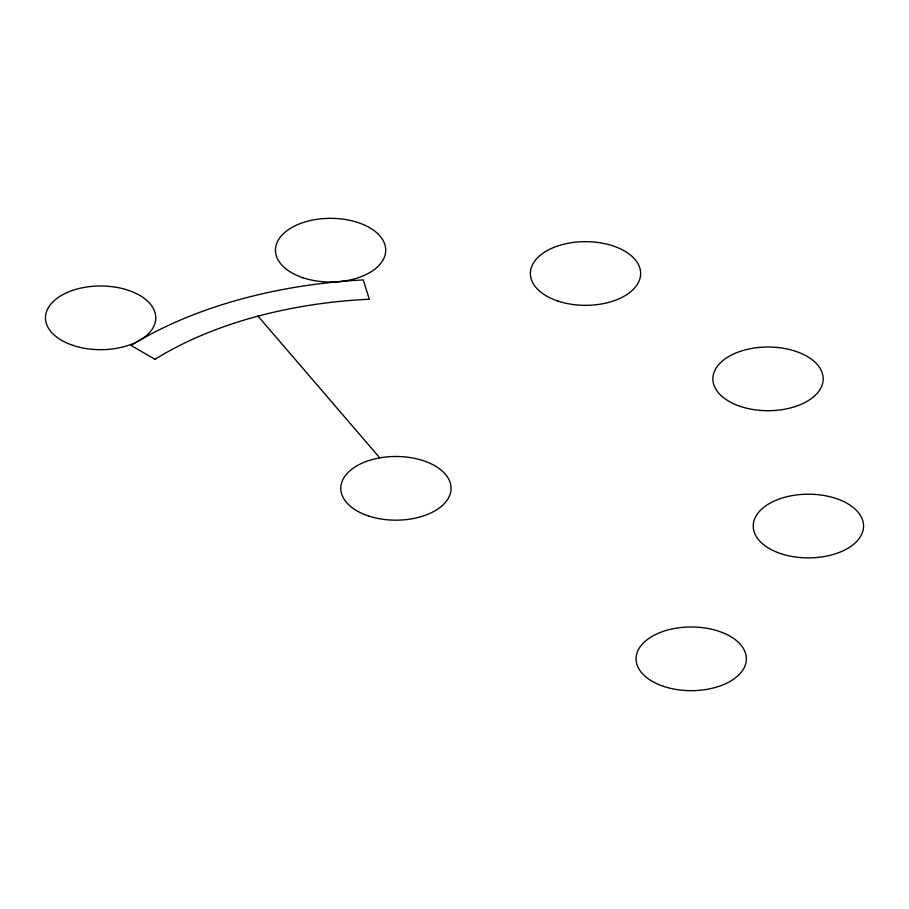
<?xml version="1.0" encoding="UTF-8"?>
<svg xmlns="http://www.w3.org/2000/svg" width="909" height="909" viewBox="0 0 909 909"><rect width="100%" height="100%" fill="white"/><g stroke="black" fill="none" stroke-linecap="round" stroke-linejoin="round"><path stroke-width="1.36" d="M258.008 316.127L379.769 457.875M155.019 359.305L131.055 345.465A362.464 209.263 0 0 1 363.282 279.904L369.304 299.243A328.592 189.708 0 0 0 155.019 359.305M368.338 515.903A55.154 31.849 0 0 0 451.069 488.326A55.154 31.849 0 0 0 368.338 460.749A55.154 31.849 0 0 0 368.338 515.903M663.638 686.397A55.154 31.849 0 0 0 746.369 658.82A55.154 31.849 0 0 0 663.638 631.244A55.154 31.849 0 0 0 663.638 686.397M780.808 553.626A55.154 31.849 0 0 0 863.55 526.05A55.154 31.849 0 0 0 780.808 498.462A55.154 31.849 0 0 0 780.808 553.626M740.437 406.437A55.154 31.849 0 0 0 823.179 378.86A55.154 31.849 0 0 0 740.437 351.283A55.154 31.849 0 0 0 740.437 406.437M557.933 301.072A55.154 31.849 0 0 0 640.663 273.495A55.154 31.849 0 0 0 557.933 245.919A55.154 31.849 0 0 0 557.933 301.072M303.004 277.756A55.154 31.849 0 0 0 385.734 250.18A55.154 31.849 0 0 0 303.004 222.603A55.154 31.849 0 0 0 303.004 277.756M73.027 345.409A55.154 31.849 0 0 0 155.769 317.832A55.154 31.849 0 0 0 73.027 290.255A55.154 31.849 0 0 0 73.027 345.409"/></g></svg>
